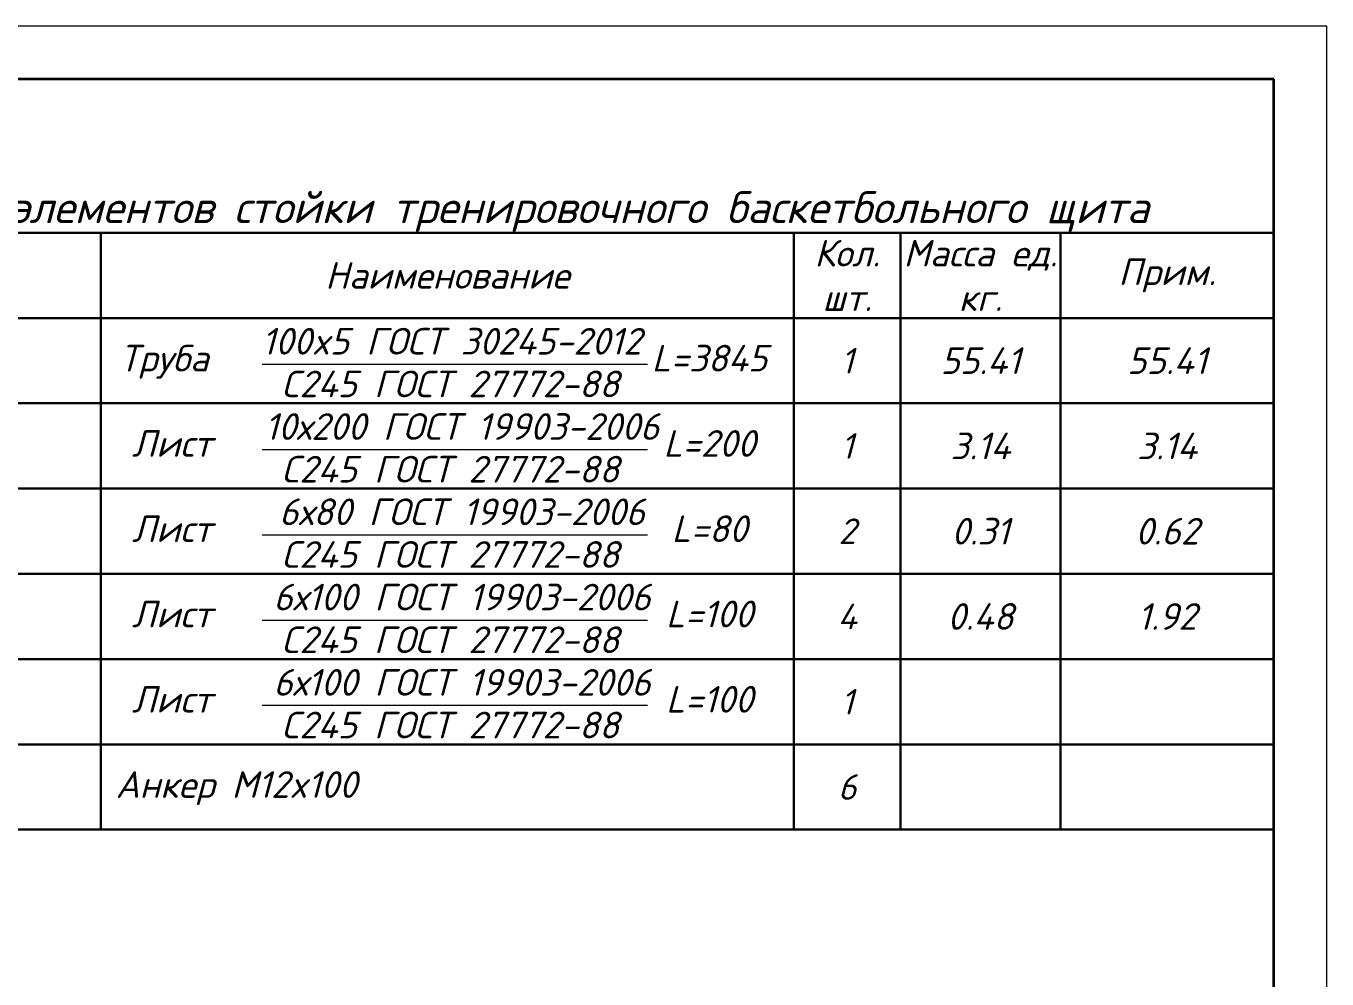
# Model space of a CAD drawing. Header units: millimetres. Extents: x 10124 to 8132345, y -95635 to 1386204.
# Drawn here: x 184428 to 187479, y 61505 to 63740 of the extents above; entities that cross this region are included whole.
import ezdxf
from ezdxf.enums import TextEntityAlignment as Align

# ---------------------------------------------------------------- set-up
doc = ezdxf.new("R2010")
doc.units = ezdxf.units.MM
doc.layers.add('013', color=7, linetype='Continuous', lineweight=13)
doc.layers.add('ТЕКСТ', color=214, linetype='Continuous', lineweight=20)
doc.styles.add('100', font='isocpeui.ttf', dxfattribs={"height": 250})
doc.styles.add('GOST', font='isocpeur.TTF')
doc.styles.add('Text_Paper', font='isocpeui.ttf')

# ---------------------------------------------------------------- blocks, each defined once
blk = doc.blocks.new('*U2294')
at = {"color": 44, "lineweight": 20, "ltscale": 10}
for p, q in [((420, 297), (0, 297)), ((420, 0), (420, 297))]:
    blk.add_line(p, q, dxfattribs=at)
at = {"color": 137, "lineweight": 35, "ltscale": 10}
for p, q in [((415, 292), (20, 292)), ((415, 5), (415, 292))]:
    blk.add_line(p, q, dxfattribs=at)
at = {"color": 44, "lineweight": 13, "style": 'GOST', "oblique": 10, "width": 0.8}
for tag in ['ФОРМАТВЕРТ', 'ФОРМАТГОРИЗ']:
    blk.add_attdef(tag, (368.98, 1.6), '', height=2, dxfattribs=at)
blk = doc.blocks.new('*T2402')
at = {"layer": '013', "color": 0, "linetype": 'ByBlock', "lineweight": 30, "ltscale": 100, "transparency": 16777216}
for p, q in [((0, 0), (4625, 0)), ((0, 0), (0, -1400)), ((375, 0), (375, -1400)), ((1875, 0), (1875, -1400)), ((3500, 0), (3500, -1400)), ((3750, 0), (3750, -200)), ((4125, 0), (4125, -200)), ((4625, 0), (4625, -200)), ((0, -200), (4625, -200)), ((3750, -200), (3750, -1400)), ((4125, -200), (4125, -1400)), ((4625, -200), (4625, -1400)), ((0, -400), (3500, -400)), ((3500, -400), (3750, -400)), ((3750, -400), (4125, -400)), ((4125, -400), (4625, -400)), ((0, -600), (3500, -600)), ((3500, -600), (3750, -600)), ((3750, -600), (4125, -600)), ((4125, -600), (4625, -600)), ((0, -800), (3500, -800)), ((3500, -800), (3750, -800)), ((3750, -800), (4125, -800)), ((4125, -800), (4625, -800)), ((0, -1000), (3500, -1000)), ((3500, -1000), (3750, -1000)), ((3750, -1000), (4125, -1000)), ((4125, -1000), (4625, -1000)), ((0, -1200), (3500, -1200)), ((3500, -1200), (3750, -1200)), ((3750, -1200), (4125, -1200)), ((4125, -1200), (4625, -1200)), ((0, -1400), (3500, -1400)), ((3500, -1400), (3750, -1400)), ((3750, -1400), (4125, -1400)), ((4125, -1400), (4625, -1400))]:
    blk.add_line(p, q, dxfattribs=at)
at = {"layer": '013', "color": 0, "lineweight": 30, "ltscale": 100, "transparency": 16777216, "char_height": 62.5, "attachment_point": 5}
for s, insert, width, style in [('Кол. шт.', (3625, -100), 249.25, '100'), ('Масса ед. кг.', (3937.5, -100), 374.25, '100'), ('Прим.', (4375, -100), 499.25, '100'), ('Поз.', (187.5, -100), 374.25, '100'), ('Обозначение', (1125, -100), 1499.25, '100'), ('Наименование', (2687.5, -100), 1624.25, '100'), ('1', (187.5, -300), 374.25, '100'), ('2', (187.5, -500), 374.25, '100'), ('3', (187.5, -700), 374.25, '100'), ('4', (187.5, -900), 374.25, '100'), ('5', (187.5, -1100), 374.25, 'Text_Paper')]:
    blk.add_mtext(s, dxfattribs=dict(at, insert=insert, width=width, style=style))
at = {"layer": '013', "color": 140, "lineweight": 30, "ltscale": 100, "transparency": 16777216, "attachment_point": 5, "style": '100'}
for s, insert, char_height, width in [('1', (3625, -300), 60, 175), ('55.41', (3937.5, -300), 62.5, 300), ('55.41', (4375, -300), 62.5, 425), ('1', (3625, -500), 60, 175), ('3.14', (3937.5, -500), 62.5, 300), ('3.14', (4375, -500), 62.5, 425), ('2', (3625, -700), 60, 175), ('0.31', (3937.5, -700), 62.5, 300), ('0.62', (4375, -700), 62.5, 425), ('4', (3625, -900), 60, 175), ('0.48', (3937.5, -900), 62.5, 300), ('1.92', (4375, -900), 62.5, 425), ('1', (3625, -1100), 60, 175), ('6', (3625, -1300), 60, 175)]:
    blk.add_mtext(s, dxfattribs=dict(at, insert=insert, char_height=char_height, width=width))

msp = doc.modelspace()

# ---------------------------------------------------------------- linework, layer by layer
at = {"layer": '013', "ltscale": 4}
for p, q in [((184981.903, 62947.092), (185885.262, 62947.092)), ((184981.903, 62747.092), (185885.262, 62747.092)), ((184981.903, 62547.092), (185885.262, 62547.092)), ((184981.903, 62347.092), (185885.262, 62347.092)), ((184981.903, 62147.092), (185885.262, 62147.092))]:
    msp.add_line(p, q, dxfattribs=at)

# ---------------------------------------------------------------- block references
at = {"xscale": 25, "yscale": 25, "zscale": 25}
msp.add_blockref('*U2294', (176978.679, 56315.306), dxfattribs=at)
msp.add_blockref('*T2402', (182728.679, 63255.42))

# ---------------------------------------------------------------- texts
at = {"style": '100'}
for s, p in [('100x5 ГОСТ 30245-2012', (185426.115, 63000.954)), ('Труба', (184752.183, 62961.255)), ('L=3845', (186030.903, 62961.255)), ('С245 ГОСТ 27772-88', (185423.147, 62900.835)), ('10х200 ГОСТ 19903-2006', (185450.42, 62800.954)), ('Лист', (184770.48, 62761.255)), ('L=200', (186030.903, 62761.255)), ('С245 ГОСТ 27772-88', (185423.147, 62700.835)), ('6х80 ГОСТ 19903-2006', (185450.42, 62600.954)), ('Лист', (184770.48, 62561.255)), ('L=80', (186030.903, 62561.255)), ('С245 ГОСТ 27772-88', (185423.147, 62500.835)), ('6х100 ГОСТ 19903-2006', (185450.42, 62400.954)), ('Лист', (184770.48, 62361.255)), ('L=100', (186030.903, 62361.255)), ('С245 ГОСТ 27772-88', (185423.147, 62300.835)), ('6х100 ГОСТ 19903-2006', (185450.42, 62200.954)), ('Лист', (184770.48, 62161.255)), ('L=100', (186030.903, 62161.255)), ('С245 ГОСТ 27772-88', (185423.147, 62100.835)), ('Анкер М12x100 ', (184941.517, 61961.255))]:
    msp.add_text(s, height=62.5, dxfattribs=at).set_placement(p, align=Align.MIDDLE_CENTER)
at = {"layer": 'ТЕКСТ', "style": '100'}
msp.add_text('Спецификация элементов стойки тренировочного баскетбольного щита ', height=75, dxfattribs=at).set_placement((183642.398, 63277.92))

doc.saveas('drawing.dxf')
